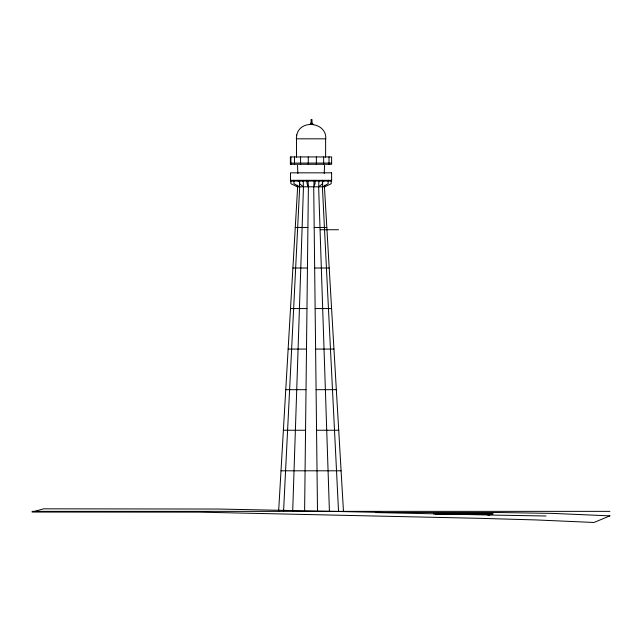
<?xml version="1.0" encoding="UTF-8"?>
<svg xmlns="http://www.w3.org/2000/svg" width="642" height="642" viewBox="0 0 642 642"><rect width="100%" height="100%" fill="white"/><g stroke="black" fill="none" stroke-linecap="round" stroke-linejoin="round"><path stroke-width="0.96" d="M304.605 511.361L308.385 186.814L308.008 181.052M292.688 511.361L303.465 186.814M283.563 511.361L299.694 186.814M278.628 511.361L297.655 186.814M324.563 165.395L324.25 173.452M312.213 123.465L312.959 124.428L311.763 121.996L311.996 119.524L311.025 119.524L311.282 121.996L310.086 124.428L310.832 123.465M314.09 181.052L313.769 186.814L315.062 183.708L315.062 181.052M290.89 181.052L290.89 183.708L297.398 186.814L324.708 186.814L331.216 183.708L331.216 181.052M311.282 120.768L311.763 120.768M311.282 121.643L311.763 121.643M311.282 121.996L311.763 121.996M310.559 123.465L312.485 123.465M290.393 163.076L331.681 163.076M300.649 164.288L290.369 164.288L290.393 156.937L331.633 156.937L331.633 164.288L301.042 164.288M290.481 180.314L331.617 180.314M295.272 227.461L307.911 227.461M314.187 227.461L326.826 227.461M320.294 229.732L338.535 229.732M292.896 268.019L307.438 268.019M314.66 268.019L329.202 268.019M290.521 308.569L306.964 308.569M315.134 308.569L331.585 308.569M288.146 349.079L306.491 349.079M315.607 349.079L333.96 349.079M285.762 389.686L306.017 389.686M316.081 389.686L336.336 389.686M283.387 430.244L305.544 430.244M316.554 430.244L338.719 430.244M281.011 470.803L341.095 470.803M32.1 511.361L609.9 511.361M437.33 513.801L493.144 513.817L435.38 513.809L491.427 514.483L433.43 513.801M487.695 515.004L546.061 515.991M375.522 512.565L489.661 515.012M308.337 186.814L307.036 183.708L306.956 180.314M297.535 165.395L297.848 173.452M324.443 186.814L343.47 511.361M322.404 186.814L338.535 511.361M318.641 186.814L329.418 511.361M313.713 186.814L317.501 511.361M329.025 156.937L329.025 164.288M328.487 180.314L328.487 181.052M328.142 181.052L328.142 183.708L322.629 186.814L322.629 182.729A1.677 1.396 -90 0 1 324.025 181.052M325.622 138.824L325.622 157.178M324.708 185.177L324.708 186.814M323.648 156.937L323.648 164.288M322.701 180.314L322.701 181.052M322.469 181.052L322.469 183.708L318.785 186.814L318.785 182.729A1.677 0.931 -90 0 1 319.716 181.052M316.37 156.937L316.37 164.288M315.142 180.314L315.142 181.052M308.264 156.937L308.264 164.288M300.576 156.937L300.576 164.288M299.629 181.052L299.629 183.708L303.313 186.814L303.313 182.729A1.677 0.931 -90 0 0 302.382 181.052M299.397 180.314L299.397 181.052M297.398 185.177L297.398 186.814M296.484 138.824L296.484 157.178M294.485 156.937L294.485 164.288M293.956 181.052L293.956 183.708L299.477 186.814L299.477 182.729A1.677 1.396 -90 0 0 298.081 181.052M293.611 180.314L293.611 181.052M290.898 156.937L290.898 164.288M296.773 134.98L296.315 138.824L325.783 138.824C326.738 122.229 300.255 118.874 296.773 134.98M609.9 515.871L593.978 522.476L536.038 519.932L478.996 518.311L198.9 512.139L32.1 512.059L43.704 508.825L219.01 509.042L385.248 512.468L496.563 512.485L552.658 513.391L609.9 515.871M331.617 172.826L290.481 172.826L290.481 181.052L331.617 181.052L331.617 172.826"/></g></svg>
